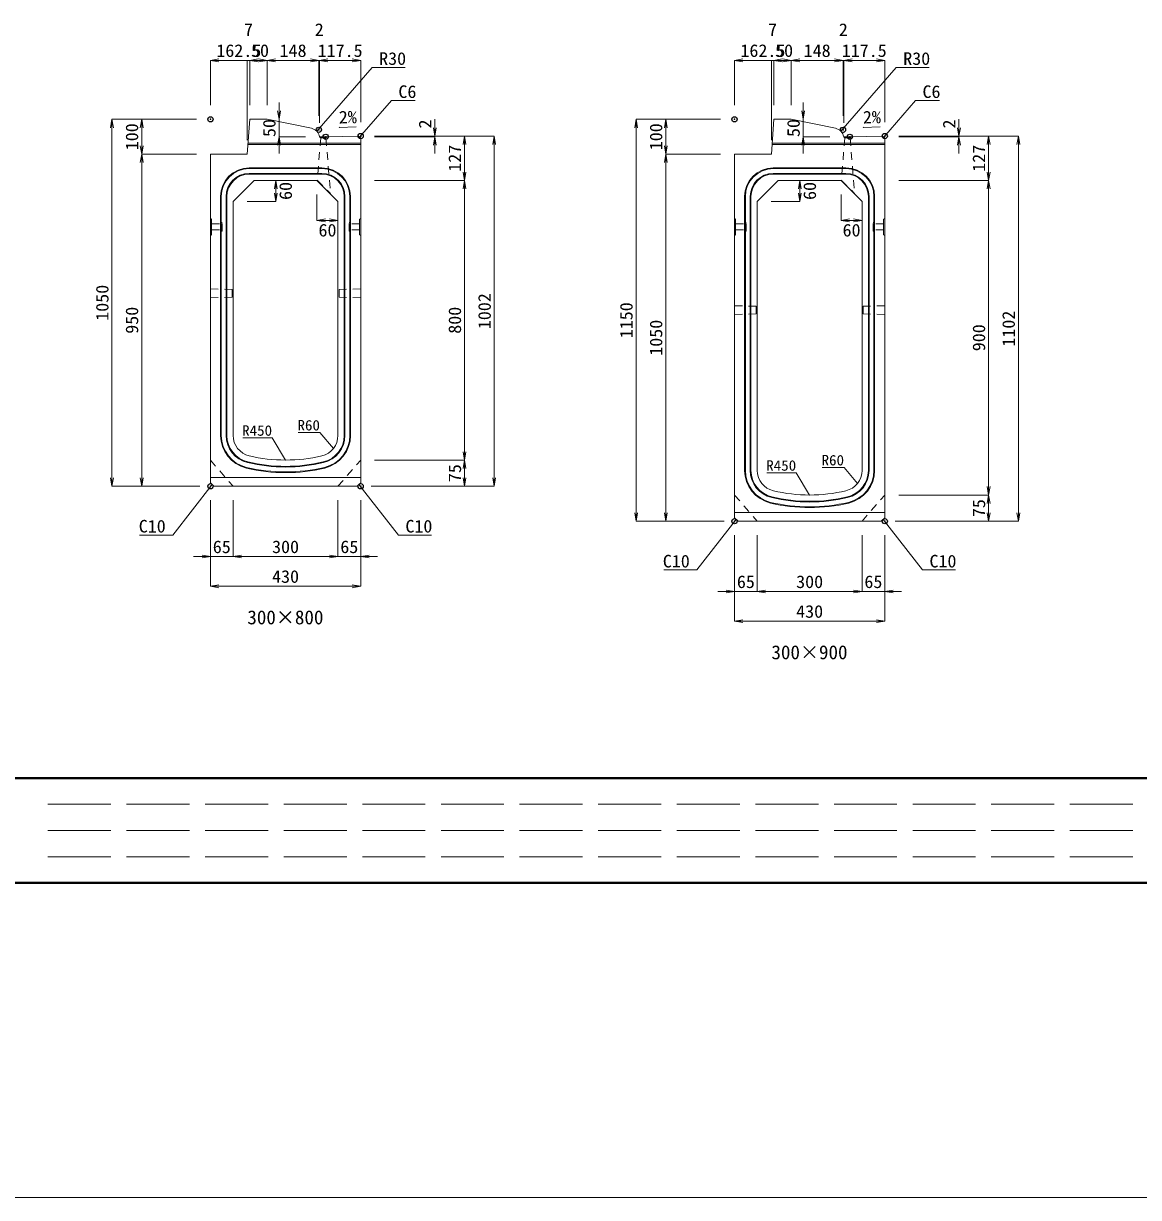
# Model space of a CAD drawing. Units: millimetres at full size; some dimension numbers follow another scale. Extents: x -1267 to 18002, y -8040 to 14480.
# Drawn here: x 550 to 3741, y 6640 to 9999 of the extents above; entities that cross this region are included whole.
import ezdxf
from ezdxf.enums import TextEntityAlignment as Align

# ---------------------------------------------------------------- set-up
doc = ezdxf.new("R2010")
doc.units = ezdxf.units.MM
doc.header["$LTSCALE"] = 30
doc.header["$PDMODE"] = 32
doc.header["$PDSIZE"] = 15
doc.linetypes.add('DASHED', pattern=[7.5, 6, -1.5])
doc.linetypes.add('USER1', pattern=[1.35, 0.75, -0.6])
for name, color, linetype, lineweight in [('0_2', 7, 'Continuous', 13), ('インサート', 3, 'USER1', 9), ('吊りマスター', 4, 'USER1', 9), ('図枠', 7, 'Continuous', 5), ('寸法線', 7, 'Continuous', 13), ('引出線', 4, 'Continuous', 13), ('排水孔', 30, 'USER1', 13), ('本体', 2, 'Continuous', 13), ('目地', 132, 'Continuous', 5)]:
    doc.layers.add(name, color=color, linetype=linetype, lineweight=lineweight)
doc.layers.add('作業エリア', color=11, linetype='Continuous')
doc.layers.add('文字', color=7, linetype='Continuous')
doc.styles.add('ＭＳ 明朝', font='')
doc.styles.get('ＭＳ 明朝').set_extended_font_data('MS Mincho')

# ---------------------------------------------------------------- blocks, each defined once
blk = doc.blocks.new('open_arrow')
at = {"color": 0, "linetype": 'Continuous', "lineweight": -2}
blk.add_lwpolyline([(7.5, 1.25), (0, 0), (7.5, -1.25)], dxfattribs=at)

msp = doc.modelspace()

# ---------------------------------------------------------------- linework, layer by layer
at = {"layer": '0_2', "color": 5}
msp.add_line((-1267.22, 6640.08), (18001.66, 6640.08), dxfattribs=at)
at = {"layer": 'インサート'}
for p, q in [((1088.2, 9425.59), (1115.2, 9425.59)), ((1088.2, 9425.59), (1088.2, 9408.59)), ((1088.2, 9408.59), (1115.2, 9408.59)), ((1118.2, 9429.59), (1115.2, 9429.59)), ((1115.2, 9429.59), (1115.2, 9404.59)), ((1118.2, 9404.59), (1118.2, 9429.59)), ((1481.8, 9429.59), (1484.8, 9429.59)), ((1481.8, 9404.59), (1481.8, 9429.59)), ((1484.8, 9429.59), (1484.8, 9404.59)), ((1511.8, 9425.59), (1484.8, 9425.59)), ((1511.8, 9408.59), (1484.8, 9408.59)), ((1511.8, 9425.59), (1511.8, 9408.59)), ((2588.2, 9425.59), (2615.2, 9425.59)), ((2588.2, 9425.59), (2588.2, 9408.59)), ((2588.2, 9408.59), (2615.2, 9408.59)), ((2618.2, 9429.59), (2615.2, 9429.59)), ((2615.2, 9429.59), (2615.2, 9404.59)), ((2618.2, 9404.59), (2618.2, 9429.59)), ((2981.8, 9429.59), (2984.8, 9429.59)), ((2981.8, 9404.59), (2981.8, 9429.59)), ((2984.8, 9429.59), (2984.8, 9404.59)), ((3011.8, 9425.59), (2984.8, 9425.59)), ((3011.8, 9408.59), (2984.8, 9408.59)), ((3011.8, 9425.59), (3011.8, 9408.59)), ((1115.2, 9404.59), (1118.2, 9404.59)), ((1484.8, 9404.59), (1481.8, 9404.59)), ((2615.2, 9404.59), (2618.2, 9404.59)), ((2984.8, 9404.59), (2981.8, 9404.59))]:
    msp.add_line(p, q, dxfattribs=at)
at = {"layer": '作業エリア'}
for p in [(1085, 9725.09), (2585, 9725.09), (1395.5, 9695.09), (1415, 9675.09), (1515, 9677.09), (2895.5, 9695.09), (2915, 9675.09), (3015, 9677.09), (1085, 8675.09), (1515, 8675.09), (2585, 8575.09), (3015, 8575.09)]:
    msp.add_point(p, dxfattribs=at)
at = {"layer": '吊りマスター'}
for p, q in [((1085, 9239.59), (1085, 9214.59)), ((1085, 9239.59), (1147, 9238.09)), ((1147, 9238.09), (1147, 9216.09)), ((1515, 9239.59), (1453, 9238.09)), ((1453, 9238.09), (1453, 9216.09)), ((1515, 9239.59), (1515, 9214.59)), ((1085, 9214.59), (1147, 9216.09)), ((1515, 9214.59), (1453, 9216.09)), ((2585, 9191.59), (2585, 9166.59)), ((2585, 9191.59), (2647, 9190.09)), ((2647, 9190.09), (2647, 9168.09)), ((3015, 9191.59), (2953, 9190.09)), ((2953, 9190.09), (2953, 9168.09)), ((3015, 9191.59), (3015, 9166.59)), ((2585, 9166.59), (2647, 9168.09)), ((3015, 9166.59), (2953, 9168.09))]:
    msp.add_line(p, q, dxfattribs=at)
at = {"layer": '図枠', "lineweight": 40}
for p, q in [((400, 7840.17), (8200, 7840.17)), ((400, 7540.17), (8200, 7540.17))]:
    msp.add_line(p, q, dxfattribs=at)
at = {"layer": '図枠', "linetype": 'DASHED', "lineweight": 9}
for p, q in [((3725, 7765.17), (600, 7765.17)), ((3725, 7690.17), (600, 7690.17)), ((3725, 7615.17), (600, 7615.17))]:
    msp.add_line(p, q, dxfattribs=at)
at = {"layer": '寸法線'}
for p, q in [((1085, 9893.63), (1247.5, 9893.63)), ((1085, 9765.09), (1085, 9893.63)), ((1166.5, 9893.63), (1221.5, 9893.63)), ((1190.5, 9665.09), (1190.5, 9893.63)), ((1197.5, 9893.63), (1247.5, 9893.63)), ((1197.5, 9765.09), (1197.5, 9893.63)), ((1197.5, 9765.09), (1197.5, 9893.63)), ((1247.5, 9765.09), (1247.5, 9893.63)), ((1247.5, 9893.63), (1395.5, 9893.63)), ((1247.5, 9765.09), (1247.5, 9893.63)), ((1247.5, 9765.09), (1247.5, 9893.63)), ((1347.5, 9893.63), (1445.43, 9893.63)), ((1395.5, 9735.09), (1395.5, 9893.63)), ((1395.5, 9735.09), (1395.5, 9893.63)), ((1397.43, 9715.09), (1397.43, 9893.63)), ((1397.43, 9893.63), (1515, 9893.63)), ((1397.43, 9715.09), (1397.43, 9893.63)), ((1515, 9717.09), (1515, 9893.63)), ((2585, 9893.63), (2747.5, 9893.63)), ((2585, 9765.09), (2585, 9893.63)), ((2666.5, 9893.63), (2721.5, 9893.63)), ((2690.5, 9665.09), (2690.5, 9893.63)), ((2697.5, 9893.63), (2747.5, 9893.63)), ((2697.5, 9765.09), (2697.5, 9893.63)), ((2697.5, 9765.09), (2697.5, 9893.63)), ((2747.5, 9765.09), (2747.5, 9893.63)), ((2747.5, 9893.63), (2895.5, 9893.63)), ((2747.5, 9765.09), (2747.5, 9893.63)), ((2747.5, 9765.09), (2747.5, 9893.63)), ((2847.5, 9893.63), (2945.43, 9893.63)), ((2895.5, 9735.09), (2895.5, 9893.63)), ((2895.5, 9735.09), (2895.5, 9893.63)), ((2897.43, 9715.09), (2897.43, 9893.63)), ((2897.43, 9893.63), (3015, 9893.63)), ((2897.43, 9715.09), (2897.43, 9893.63)), ((3015, 9717.09), (3015, 9893.63)), ((1281.32, 9773.09), (1281.32, 9627.09)), ((2781.58, 9773.09), (2781.58, 9627.09)), ((803.25, 8675.09), (803.25, 9725.09)), ((1045, 9725.09), (803.25, 9725.09)), ((888.25, 9625.09), (888.25, 9725.09)), ((1045, 9725.09), (888.25, 9725.09)), ((1727.36, 9627.09), (1727.36, 9725.09)), ((2303.25, 8575.09), (2303.25, 9725.09)), ((2545, 9725.09), (2303.25, 9725.09)), ((2388.25, 9625.09), (2388.25, 9725.09)), ((2545, 9725.09), (2388.25, 9725.09)), ((3227.36, 9627.09), (3227.36, 9725.09)), ((1357.43, 9675.09), (1281.32, 9675.09)), ((1555, 9677.09), (1812.36, 9677.09)), ((1555, 9677.09), (1727.36, 9677.09)), ((1555, 9677.09), (1897.36, 9677.09)), ((1555, 9675.09), (1727.36, 9675.09)), ((1812.36, 9550.09), (1812.36, 9677.09)), ((1897.36, 8675.09), (1897.36, 9677.09)), ((2857.43, 9675.09), (2781.58, 9675.09)), ((3055, 9677.09), (3312.36, 9677.09)), ((3055, 9677.09), (3227.36, 9677.09)), ((3055, 9677.09), (3397.36, 9677.09)), ((3055, 9675.09), (3227.36, 9675.09)), ((3312.36, 9550.09), (3312.36, 9677.09)), ((3397.36, 8575.09), (3397.36, 9677.09)), ((888.25, 8675.09), (888.25, 9625.09)), ((1045, 9625.09), (888.25, 9625.09)), ((1045, 9625.09), (888.25, 9625.09)), ((2388.25, 8575.09), (2388.25, 9625.09)), ((2545, 9625.09), (2388.25, 9625.09)), ((2545, 9625.09), (2388.25, 9625.09)), ((1272.17, 9490.09), (1272.17, 9550.09)), ((1555, 9550.09), (1812.36, 9550.09)), ((1555, 9550.09), (1812.36, 9550.09)), ((1812.36, 8750.09), (1812.36, 9550.09)), ((2772.17, 9490.09), (2772.17, 9550.09)), ((3055, 9550.09), (3312.36, 9550.09)), ((3055, 9550.09), (3312.36, 9550.09)), ((3312.36, 8650.09), (3312.36, 9550.09)), ((1390, 9510.09), (1390, 9435.86)), ((2890, 9510.09), (2890, 9435.86)), ((1190, 9490.09), (1272.17, 9490.09)), ((2690, 9490.09), (2772.17, 9490.09)), ((1390, 9435.86), (1450, 9435.86)), ((2890, 9435.86), (2950, 9435.86)), ((1555, 8750.09), (1812.36, 8750.09)), ((1555, 8750.09), (1812.36, 8750.09)), ((1812.36, 8675.09), (1812.36, 8750.09)), ((1055, 8675.09), (803.25, 8675.09)), ((1055, 8675.09), (888.25, 8675.09)), ((1545, 8675.09), (1812.36, 8675.09)), ((1545, 8675.09), (1897.36, 8675.09)), ((1085, 8635.09), (1085, 8473.93)), ((1085, 8635.09), (1085, 8388.93)), ((1150, 8635.09), (1150, 8473.93)), ((1150, 8635.09), (1150, 8473.93)), ((1450, 8635.09), (1450, 8473.93)), ((1450, 8635.09), (1450, 8473.93)), ((1515, 8635.09), (1515, 8473.93)), ((1515, 8635.09), (1515, 8388.93)), ((3055, 8650.09), (3312.36, 8650.09)), ((3055, 8650.09), (3312.36, 8650.09)), ((3312.36, 8575.09), (3312.36, 8650.09)), ((2555, 8575.09), (2303.25, 8575.09)), ((2555, 8575.09), (2388.25, 8575.09)), ((3045, 8575.09), (3312.36, 8575.09)), ((3045, 8575.09), (3397.36, 8575.09)), ((2585, 8535.09), (2585, 8373.93)), ((2585, 8535.09), (2585, 8288.93)), ((2650, 8535.09), (2650, 8373.93)), ((2650, 8535.09), (2650, 8373.93)), ((2950, 8535.09), (2950, 8373.93)), ((2950, 8535.09), (2950, 8373.93)), ((3015, 8535.09), (3015, 8373.93)), ((3015, 8535.09), (3015, 8288.93)), ((1037, 8473.93), (1198, 8473.93)), ((1150, 8473.93), (1450, 8473.93)), ((1402, 8473.93), (1563, 8473.93)), ((1085, 8388.93), (1515, 8388.93)), ((2537, 8373.93), (2698, 8373.93)), ((2650, 8373.93), (2950, 8373.93)), ((2902, 8373.93), (3063, 8373.93)), ((2585, 8288.93), (3015, 8288.93))]:
    msp.add_line(p, q, dxfattribs=at)
at = {"layer": '引出線'}
for points in [[(1389.4, 9690.95), (1547.84, 9873.7), (1642.51, 9873.7)], [(2889.4, 9690.95), (3047.84, 9873.7), (3142.51, 9873.7)], [(1512, 9674.03), (1603.01, 9779), (1671.35, 9779)], [(3012, 9674.03), (3103.01, 9779), (3171.35, 9779)], [(1453.02, 9702.1), (1501.73, 9703.08), (1452.99, 9702.1)], [(2953.02, 9702.1), (3001.73, 9703.08), (2952.99, 9702.1)], [(1300, 8750.09), (1261.49, 8813.64), (1177.31, 8813.64)], [(1437.07, 8783.4), (1398.48, 8828.81), (1336.25, 8828.81)], [(2800, 8650.09), (2761.49, 8713.64), (2677.31, 8713.64)], [(2937.07, 8683.4), (2898.48, 8728.81), (2836.25, 8728.81)], [(1090, 8680.09), (977.02, 8535.66), (882.35, 8535.66)], [(1510, 8680.09), (1622.98, 8535.66), (1717.65, 8535.66)], [(2590, 8580.09), (2477.02, 8435.66), (2382.35, 8435.66)], [(3010, 8580.09), (3122.98, 8435.66), (3217.65, 8435.66)]]:
    msp.add_lwpolyline(points, dxfattribs=at)
at = {"layer": '排水孔'}
for p, q in [((1397.43, 9675.09), (1400.63, 9671.89)), ((1418.83, 9675.09), (1415.63, 9671.89)), ((2897.43, 9675.09), (2900.63, 9671.89)), ((2918.83, 9675.09), (2915.63, 9671.89)), ((1400.63, 9671.89), (1390.71, 9550.8)), ((1400.63, 9671.89), (1415.63, 9671.89)), ((1415.63, 9671.89), (1428.66, 9512.84)), ((2900.63, 9671.89), (2890.71, 9550.8)), ((2900.63, 9671.89), (2915.63, 9671.89)), ((2915.63, 9671.89), (2928.66, 9512.84)), ((1390.71, 9550.8), (1428.66, 9512.84)), ((2890.71, 9550.8), (2928.66, 9512.84))]:
    msp.add_line(p, q, dxfattribs=at)
at = {"layer": '本体'}
for p, q in [((1197.5, 9725.09), (1190.5, 9625.09)), ((1197.5, 9725.09), (1247.5, 9725.09)), ((1247.5, 9725.09), (1373.81, 9699.48)), ((2697.5, 9725.09), (2690.5, 9625.09)), ((2697.5, 9725.09), (2747.5, 9725.09)), ((2747.5, 9725.09), (2873.81, 9699.48)), ((1415, 9675.09), (1397.43, 9675.09)), ((1509, 9676.97), (1415, 9675.09)), ((1509, 9676.97), (1515, 9671.09)), ((2915, 9675.09), (2897.43, 9675.09)), ((3009, 9676.97), (2915, 9675.09)), ((3009, 9676.97), (3015, 9671.09)), ((1515, 8685.09), (1515, 9671.09)), ((3015, 8585.09), (3015, 9671.09)), ((1085, 9625.09), (1085, 8685.09)), ((1085, 9625.09), (1190.5, 9625.09)), ((2585, 9625.09), (2585, 8585.09)), ((2585, 9625.09), (2690.5, 9625.09)), ((1150, 9490.09), (1210, 9550.09)), ((1210, 9550.09), (1390, 9550.09)), ((1390, 9550.09), (1450, 9490.09)), ((2650, 9490.09), (2710, 9550.09)), ((2710, 9550.09), (2890, 9550.09)), ((2890, 9550.09), (2950, 9490.09)), ((1150, 9490.09), (1150, 8820.61)), ((1450, 8820.61), (1450, 9490.09)), ((2650, 9490.09), (2650, 8720.61)), ((2950, 8720.61), (2950, 9490.09)), ((1085, 8685.09), (1095, 8675.09)), ((1095, 8675.09), (1505, 8675.09)), ((1505, 8675.09), (1515, 8685.09)), ((2585, 8585.09), (2595, 8575.09)), ((2595, 8575.09), (3005, 8575.09)), ((3005, 8575.09), (3015, 8585.09))]:
    msp.add_line(p, q, dxfattribs=at)
at = {"layer": '本体', "lineweight": 9}
for p, q in [((1085, 9441.59), (1088.2, 9439.59)), ((1088.2, 9439.59), (1088.2, 9394.59)), ((1515, 9441.59), (1511.8, 9439.59)), ((1511.8, 9439.59), (1511.8, 9394.59)), ((2585, 9441.59), (2588.2, 9439.59)), ((2588.2, 9439.59), (2588.2, 9394.59)), ((3015, 9441.59), (3011.8, 9439.59)), ((3011.8, 9439.59), (3011.8, 9394.59)), ((1088.2, 9394.59), (1085, 9392.59)), ((1511.8, 9394.59), (1515, 9392.59)), ((2588.2, 9394.59), (2585, 9392.59)), ((3011.8, 9394.59), (3015, 9392.59)), ((1085, 8700.09), (1515, 8700.09)), ((2585, 8600.09), (3015, 8600.09))]:
    msp.add_line(p, q, dxfattribs=at)
at = {"layer": '本体', "linetype": 'USER1', "lineweight": 9}
for p, q in [((1085, 8750.09), (1150, 8675.09)), ((1450, 8675.09), (1515, 8750.09)), ((2585, 8650.09), (2650, 8575.09)), ((2950, 8575.09), (3015, 8650.09))]:
    msp.add_line(p, q, dxfattribs=at)
at = {"layer": '本体'}
for centre, radius, start, end in [((1367.85, 9670.08), 30, 9.60488, 78.54125), ((2867.85, 9670.08), 30, 9.60488, 78.54125), ((1210, 8820.61), 60, 180, 256.65764), ((1390, 8820.61), 60, 283.34236, 0), ((1300, 9200.09), 450, 256.65764, 283.34236), ((2710, 8720.61), 60, 180, 256.65764), ((2890, 8720.61), 60, 283.34236, 0), ((2800, 9100.09), 450, 256.65764, 283.34236)]:
    msp.add_arc(centre, radius, start, end, dxfattribs=at)
at = {"layer": '目地'}
for p, q in [((1515, 9653.09), (1192.46, 9653.09)), ((1515, 9657.09), (1192.74, 9657.09)), ((3015, 9653.09), (2692.46, 9653.09)), ((3015, 9657.09), (2692.74, 9657.09)), ((1404, 9586.09), (1196, 9586.09)), ((1404, 9584.09), (1196, 9584.09)), ((2904, 9586.09), (2696, 9586.09)), ((2904, 9584.09), (2696, 9584.09)), ((1404, 9570.09), (1196, 9570.09)), ((1404, 9568.09), (1196, 9568.09)), ((2904, 9570.09), (2696, 9570.09)), ((2904, 9568.09), (2696, 9568.09)), ((1114, 9504.09), (1114, 8820.61)), ((1116, 9504.09), (1116, 8820.61)), ((1130, 9504.09), (1130, 8820.61)), ((1132, 9504.09), (1132, 8820.61)), ((1468, 8820.61), (1468, 9504.09)), ((1470, 8820.61), (1470, 9504.09)), ((1484, 8820.61), (1484, 9504.09)), ((1486, 8820.61), (1486, 9504.09)), ((2614, 9504.09), (2614, 8720.61)), ((2616, 9504.09), (2616, 8720.61)), ((2630, 9504.09), (2630, 8720.61)), ((2632, 9504.09), (2632, 8720.61)), ((2968, 8720.61), (2968, 9504.09)), ((2970, 8720.61), (2970, 9504.09)), ((2984, 8720.61), (2984, 9504.09)), ((2986, 8720.61), (2986, 9504.09))]:
    msp.add_line(p, q, dxfattribs=at)
for centre, radius, start, end in [((1196, 9504.09), 82, 90, 180), ((1196, 9504.09), 80, 90, 180), ((1404, 9504.09), 82, 0, 90), ((1404, 9504.09), 80, 0, 90), ((2696, 9504.09), 82, 90, 180), ((2696, 9504.09), 80, 90, 180), ((2904, 9504.09), 82, 0, 90), ((2904, 9504.09), 80, 0, 90), ((1196, 9504.09), 66, 90, 180), ((1196, 9504.09), 64, 90, 180), ((1404, 9504.09), 66, 0, 90), ((1404, 9504.09), 64, 0, 90), ((2696, 9504.09), 66, 90, 180), ((2696, 9504.09), 64, 90, 180), ((2904, 9504.09), 66, 0, 90), ((2904, 9504.09), 64, 0, 90), ((1210, 8820.61), 96, 180, 256.65764), ((1210, 8820.61), 94, 180, 256.65764), ((1210, 8820.61), 80, 180, 256.65764), ((1210, 8820.61), 78, 180, 256.65764), ((1390, 8820.61), 78, 283.34236, 360), ((1390, 8820.61), 80, 283.34236, 360), ((1390, 8820.61), 94, 283.34236, 0), ((1390, 8820.61), 96, 283.34236, 0), ((1300, 9200.09), 470, 256.65764, 283.34236), ((1300, 9200.09), 468, 256.65764, 283.34236), ((1300, 9200.09), 486, 256.65764, 283.34236), ((1300, 9200.09), 484, 256.65764, 283.34236), ((2710, 8720.61), 96, 180, 256.65764), ((2710, 8720.61), 94, 180, 256.65764), ((2710, 8720.61), 80, 180, 256.65764), ((2710, 8720.61), 78, 180, 256.65764), ((2890, 8720.61), 78, 283.34236, 360), ((2890, 8720.61), 80, 283.34236, 360), ((2890, 8720.61), 94, 283.34236, 0), ((2890, 8720.61), 96, 283.34236, 0), ((2800, 9100.09), 470, 256.65764, 283.34236), ((2800, 9100.09), 468, 256.65764, 283.34236), ((2800, 9100.09), 486, 256.65764, 283.34236), ((2800, 9100.09), 484, 256.65764, 283.34236)]:
    msp.add_arc(centre, radius, start, end, dxfattribs=at)

# ---------------------------------------------------------------- block references
at = {"layer": '寸法線', "xscale": 3.2, "yscale": 3.2}
for p in [(1085, 9893.63), (1197.5, 9893.63), (1247.5, 9893.63), (1397.43, 9893.63), (1397.43, 9893.63), (2585, 9893.63), (2697.5, 9893.63), (2747.5, 9893.63), (2897.43, 9893.63), (2897.43, 9893.63), (1390, 9435.86), (2890, 9435.86), (1150, 8473.93), (1150, 8473.93), (1515, 8473.93), (1085, 8388.93), (2650, 8373.93), (2650, 8373.93), (3015, 8373.93), (2585, 8288.93)]:
    msp.add_blockref('open_arrow', p, dxfattribs=at)
for p, rotation in [((1247.5, 9893.63), 180), ((1247.5, 9893.63), 180), ((1395.5, 9893.63), 180), ((1395.5, 9893.63), 180), ((1515, 9893.63), 180), ((2747.5, 9893.63), 180), ((2747.5, 9893.63), 180), ((2895.5, 9893.63), 180), ((2895.5, 9893.63), 180), ((3015, 9893.63), 180), ((1281.32, 9725.09), 90), ((2781.58, 9725.09), 90), ((803.25, 9725.09), 270), ((888.25, 9725.09), 270), ((2303.25, 9725.09), 270), ((2388.25, 9725.09), 270), ((1281.32, 9675.09), 270), ((1727.36, 9677.09), 90), ((1727.36, 9675.09), 270), ((1812.36, 9677.09), 270), ((1897.36, 9677.09), 270), ((2781.58, 9675.09), 270), ((3227.36, 9677.09), 90), ((3227.36, 9675.09), 270), ((3312.36, 9677.09), 270), ((3397.36, 9677.09), 270), ((888.25, 9625.09), 90), ((2388.25, 9625.09), 90), ((888.25, 9625.09), 270), ((2388.25, 9625.09), 270), ((1812.36, 9550.09), 90), ((3312.36, 9550.09), 90), ((1272.17, 9550.09), 270), ((1812.36, 9550.09), 270), ((2772.17, 9550.09), 270), ((3312.36, 9550.09), 270), ((1272.17, 9490.09), 90), ((2772.17, 9490.09), 90), ((1450, 9435.86), 180), ((2950, 9435.86), 180), ((1812.36, 8750.09), 90), ((1812.36, 8750.09), 270), ((803.25, 8675.09), 90), ((888.25, 8675.09), 90), ((1812.36, 8675.09), 90), ((1897.36, 8675.09), 90), ((3312.36, 8650.09), 90), ((3312.36, 8650.09), 270), ((2303.25, 8575.09), 90), ((2388.25, 8575.09), 90), ((3312.36, 8575.09), 90), ((3397.36, 8575.09), 90), ((1085, 8473.93), 180), ((1450, 8473.93), 180), ((1450, 8473.93), 180), ((1515, 8388.93), 180), ((2585, 8373.93), 180), ((2950, 8373.93), 180), ((2950, 8373.93), 180), ((3015, 8288.93), 180)]:
    msp.add_blockref('open_arrow', p, dxfattribs=dict(at, rotation=rotation))
at = {"layer": '引出線'}
for p, xscale, yscale, rotation in [((1389.4, 9690.95), 0.16, 0.16, 49.1), ((1453.02, 9702.1), 0.16, 0.16, 1.1), ((1512, 9674.03), 0.16, 0.16, 49.1), ((2889.4, 9690.95), 0.16, 0.16, 49.1), ((2953.02, 9702.1), 0.16, 0.16, 1.1), ((3012, 9674.03), 0.16, 0.16, 49.1), ((1437.07, 8783.4), 0.133, 0.133, 130.4), ((1300, 8750.09), 0.133, 0.133, 121.2), ((1090, 8680.09), 0.16, 0.16, 232), ((1510, 8680.09), 0.16, 0.16, 308), ((2937.07, 8683.4), 0.133, 0.133, 130.4), ((2800, 8650.09), 0.133, 0.133, 121.2), ((2590, 8580.09), 0.16, 0.16, 232), ((3010, 8580.09), 0.16, 0.16, 308)]:
    msp.add_blockref('open_arrow', p, dxfattribs=dict(at, xscale=xscale, yscale=yscale, rotation=rotation))

# ---------------------------------------------------------------- texts
at = {"layer": '寸法線', "style": 'ＭＳ 明朝', "width": 1.05}
for s, p in [('7', (1194, 9981.63)), ('2', (1396.47, 9981.63)), ('7', (2694, 9981.63)), ('2', (2896.47, 9981.63)), ('162.5', (1166.25, 9921.63)), ('50', (1226.9, 9921.63)), ('148', (1321.5, 9921.63)), ('117.5', (1456.22, 9921.63)), ('162.5', (2666.25, 9921.63)), ('50', (2726.9, 9921.63)), ('148', (2821.5, 9921.63)), ('117.5', (2956.22, 9921.63)), ('60', (1420, 9407.86)), ('60', (2920, 9407.86)), ('65', (1117.5, 8501.93)), ('300', (1300, 8501.93)), ('65', (1482.5, 8501.93)), ('430', (1300, 8416.93)), ('65', (2617.5, 8401.93)), ('300', (2800, 8401.93)), ('65', (2982.5, 8401.93)), ('430', (2800, 8316.93))]:
    msp.add_text(s, height=36.03, dxfattribs=at).set_placement(p, align=Align.MIDDLE_CENTER)
for s, p in [('100', (860.25, 9675.09)), ('50', (1253.32, 9700.09)), ('2', (1699.36, 9711.6)), ('100', (2360.25, 9675.09)), ('50', (2753.58, 9700.09)), ('2', (3199.36, 9711.6)), ('127', (1784.36, 9613.59)), ('127', (3284.36, 9613.59)), ('60', (1300.17, 9520.09)), ('60', (2800.17, 9520.09)), ('1050', (775.25, 9200.09)), ('1002', (1869.36, 9176.09)), ('950', (860.25, 9150.09)), ('800', (1784.36, 9150.09)), ('1150', (2275.25, 9150.09)), ('1102', (3369.36, 9126.09)), ('1050', (2360.25, 9100.09)), ('900', (3284.36, 9100.09)), ('75', (1784.36, 8712.59)), ('75', (3284.36, 8612.59))]:
    msp.add_text(s, height=36.03, rotation=90, dxfattribs=at).set_placement(p, align=Align.MIDDLE_CENTER)
at = {"layer": '引出線', "style": 'ＭＳ 明朝', "width": 1.05}
for s, p in [('R30', (1567.84, 9916.9)), ('R30', (3067.84, 9916.9)), ('C6', (1623.01, 9822.2)), ('C6', (3123.01, 9822.2)), ('C10', (1642.98, 8578.86)), ('C10', (3142.98, 8478.86))]:
    msp.add_text(s, height=36.03, dxfattribs=at).set_placement(p, align=Align.TOP_LEFT)
for p in [(1452.05, 9748.99), (2952.05, 9748.99)]:
    msp.add_text('2%', height=36.03, rotation=1.146, dxfattribs=at).set_placement(p, align=Align.TOP_LEFT)
for s, height, p in [('R450', 30.02, (1261.49, 8849.64)), ('R60', 30.02, (1398.48, 8864.81)), ('R450', 30.02, (2761.49, 8749.64)), ('R60', 30.02, (2898.48, 8764.81)), ('C10', 36.03, (957.02, 8578.86)), ('C10', 36.03, (2457.02, 8478.86))]:
    msp.add_text(s, height=height, dxfattribs=at).set_placement(p, align=Align.TOP_RIGHT)
at = {"layer": '文字', "style": 'ＭＳ 明朝'}
for s, p in [('300×800', (1299.52, 8300.12)), ('300×900', (2799.52, 8200.12))]:
    msp.add_text(s, height=40.03, dxfattribs=at).set_placement(p, align=Align.MIDDLE_CENTER)

doc.saveas('drawing.dxf')
